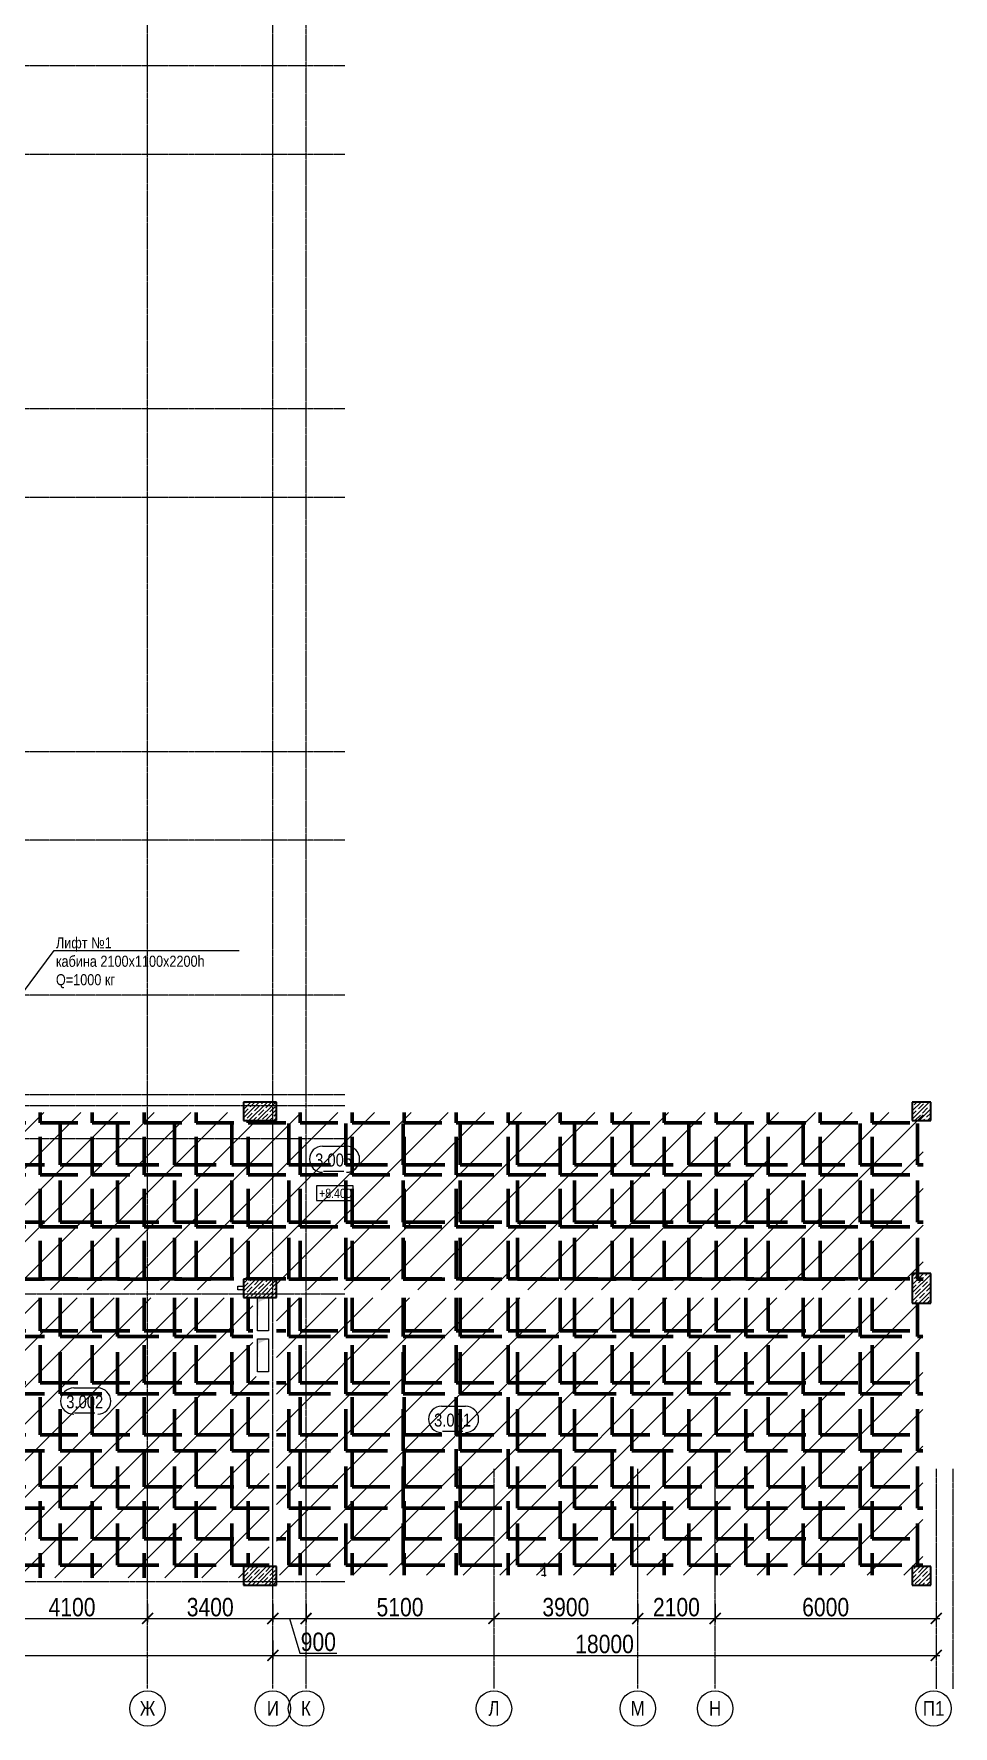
# Model space of a CAD drawing. Header units: millimetres. Extents: x -65509 to 912790, y 446 to 713294.
# Drawn here: x 20994 to 45940, y 316625 to 362521 of the extents above; entities that cross this region are included whole.
import ezdxf
from ezdxf import colors
from ezdxf.entities.mleader import LeaderData, LeaderLine
from ezdxf.enums import TextEntityAlignment as Align
from ezdxf.math import Vec2, Vec3

# ---------------------------------------------------------------- set-up
doc = ezdxf.new("R2010")
doc.units = ezdxf.units.MM
doc.linetypes.add('CENTER2', pattern=[28.575, 19.05, -3.175, 3.175, -3.175])
doc.linetypes.add('HIDDEN2', pattern=[4.7625, 3.175, -1.5875])
doc.layers.get('Defpoints').update_dxf_attribs({"color": 250})
doc.layers.add('1.1) Нал. пол 1 вып. классы в 1 блоке', color=5, linetype='Continuous')
for name, color, linetype, lineweight in [('8.1) Нал. пол 8 вып.', 190, 'Continuous', 30), ('8.2) Линолеум 8 вып', 90, 'Continuous', 60), ('9.1) Линолеум 9  9.2 Инв', 3, 'Continuous', 60), ('АИ_Текст', 250, 'Continuous', 13), ('АР_Area', 250, 'Continuous', 5), ('АР_Колонны', 250, 'Continuous', 30), ('АР_Отметка', 250, 'Continuous', 13), ('АР_Стены ЖБ', 250, 'Continuous', 35), ('АР_Штриховка', 250, 'Continuous', 0), ('ОВ_Кондиционирование', 250, 'Continuous', 25), ('ОВ_Шахты', 250, 'Continuous', 5), ('РД_Оси_100', 250, 'Continuous', 0), ('РД_Оси_размер', 250, 'Continuous', 0)]:
    doc.layers.add(name, color=color, linetype=linetype, lineweight=lineweight)
doc.layers.add('АР_Делит', color=250, linetype='Continuous', lineweight=0, plot=False)
doc.styles.add('Arial_Narrow_08', font='ARIALN.TTF', dxfattribs={"width": 0.8})
doc.styles.add('style1', font='ARIALN.TTF')
doc.styles.add('T_dim', font='romans.shx', dxfattribs={"width": 0.7, "oblique": 15})
doc.styles.add('ккк', font='isocpeur.ttf', dxfattribs={"width": 0.85, "oblique": 15})
doc.dimstyles.new('1-50', dxfattribs={"dimscale": 50, "dimtxt": 2, "dimasz": 1, "dimexe": 0.7, "dimexo": 0.6, "dimtad": 1, "dimdec": 0, "dimlfac": -1, "dimtxsty": 'T_dim', "dimblk1": 'ARCHTICK', "dimblk2": 'ARCHTICK', "dimsah": 1, "dimcen": 0, "dimdle": 0.7, "dimclrd": 256, "dimclre": 256, "dimadec": 0, "dimazin": 0, "dimtfac": 1, "dimtdec": 0, "dimtmove": 1, "dimatfit": 3, "dimfxl": 25, "dimlwd": -1, "dimlwe": -1, "dimarcsym": 2})
doc.dimstyles.new('Dim100_ареал', dxfattribs={"dimscale": 100, "dimtxt": 2.5, "dimasz": 1, "dimexe": 1, "dimexo": 1, "dimgap": 0.5, "dimtad": 1, "dimzin": 12, "dimdsep": 46, "dimtxsty": 'style1', "dimblk": 'ARCHTICK', "dimcen": 1, "dimdle": 1, "dimclrd": 256, "dimclre": 256, "dimaunit": 1, "dimadec": 0, "dimazin": 3, "dimtfac": 1, "dimtmove": 1, "dimatfit": 3, "dimldrblk": 'OPEN30', "dimfxl": 4, "dimfxlon": 1, "dimtolj": 1, "dimtzin": 0, "dimlwd": 9, "dimlwe": 9, "dimarcsym": 0})
pattern_1 = [(0, (0, 0), (0, 1550.67), [1127.76, -422.91]), (90, (0, 0), (-1550.67, 9e-14), [1127.76, -422.91])]
pattern_2 = [(0, (0, 0), (0, 1410.97), [1026.16, -384.81]), (90, (0, 0), (-1410.97, 9e-14), [1026.16, -384.81])]

# ---------------------------------------------------------------- blocks, each defined once
blk = doc.blocks.new('Отметка_план')
at = {"color": 7}
blk.add_lwpolyline([(0, 0), (10, 0), (10, 4), (0, 4)], close=True, dxfattribs=at)
at = {"style": 'Arial_Narrow_08', "width": 0.8}
blk.add_attdef('OTMG', text='', height=2.5, dxfattribs=at).set_placement((9.06, 0.7), align=Align.RIGHT)
blk = doc.blocks.new('otv')
at = {"linetype": 'Continuous'}
blk.add_lwpolyline([(0, -1), (0, 0), (1, 0), (1, -1)], close=True, dxfattribs=at)
blk.add_solid([(0, -1), (0, 0), (0.135, -0.137), (1, 0)], dxfattribs=at)
blk = doc.blocks.new('_ArchTick')
at = {"color": 0, "linetype": 'ByBlock', "const_width": 0.15}
blk.add_lwpolyline([(-0.5, -0.5), (0.5, 0.5)], dxfattribs=at)
blk = doc.blocks.new('*D41')
at = {"layer": 'Defpoints', "color": 0, "lineweight": 25, "transparency": 16777216}
for p in [(34735, 321021), (34857, 321021), (34735, 320721)]:
    blk.add_point(p, dxfattribs=at)
at = {"layer": 'АР_Делит', "color": 0, "transparency": 16777216}
for p, q in [((34765, 321021), (34892, 321021)), ((34857, 320686), (34857, 321056)), ((34765, 320721), (34892, 320721))]:
    blk.add_line(p, q, dxfattribs=at)
at = {"layer": 'АР_Делит', "color": 0, "transparency": 16777216, "xscale": 50, "yscale": 50, "zscale": 50}
for p, rotation in [((34857, 321021), 90), ((34857, 320721), 270)]:
    blk.add_blockref('_ArchTick', p, dxfattribs=dict(at, rotation=rotation))
at = {"layer": 'АР_Делит', "color": 0, "transparency": 16777216, "insert": (34776, 320871), "char_height": 100, "attachment_point": 5, "rotation": 90, "style": 'T_dim'}
blk.add_mtext('300', dxfattribs=at)
blk = doc.blocks.new('A-iden')
at = {"linetype": 'Continuous', "lineweight": 5}
blk.add_circle((0, -4), 3, dxfattribs=at)
at = {"color": 0, "linetype": 'Continuous', "lineweight": 20, "style": 'ккк', "width": 0.85}
blk.add_attdef('ID', text='', height=8, dxfattribs=at).set_placement((0.31, -3.85), align=Align.MIDDLE_CENTER)
blk = doc.blocks.new('*D55')
at = {"layer": 'Defpoints', "color": 0, "transparency": 16777216}
for p in [(1215753, 135908), (1219853, 135908), (1219853, 134908)]:
    blk.add_point(p, dxfattribs=at)
at = {"layer": 'РД_Оси_размер', "lineweight": 9, "transparency": 16777216}
for p, q in [((1215753, 135308), (1215753, 134808)), ((1219853, 135308), (1219853, 134808)), ((1215653, 134908), (1219953, 134908))]:
    blk.add_line(p, q, dxfattribs=at)
at = {"layer": 'РД_Оси_размер', "lineweight": 9, "transparency": 16777216, "xscale": 300, "yscale": 300, "zscale": 300, "rotation": 180}
blk.add_blockref('_ArchTick', (1215753, 134908), dxfattribs=at)
at = {"layer": 'РД_Оси_размер', "lineweight": 9, "transparency": 16777216, "xscale": 300, "yscale": 300, "zscale": 300}
blk.add_blockref('_ArchTick', (1219853, 134908), dxfattribs=at)
at = {"layer": 'РД_Оси_размер', "color": 0, "transparency": 16777216, "insert": (1217803, 135213), "char_height": 500, "attachment_point": 5, "style": 'style1'}
blk.add_mtext('\\A1;4100', dxfattribs=at)
blk = doc.blocks.new('_Open30')
at = {"color": 0, "linetype": 'ByBlock', "lineweight": -2}
for p, q in [((-1, 0.27), (0, 0)), ((0, 0), (-1, -0.27)), ((0, 0), (-1, 0))]:
    blk.add_line(p, q, dxfattribs=at)
blk = doc.blocks.new('*D56')
at = {"layer": 'Defpoints', "color": 0, "transparency": 16777216}
for p in [(1219853, 135908), (1223253, 135908), (1223253, 134908)]:
    blk.add_point(p, dxfattribs=at)
at = {"layer": 'РД_Оси_размер', "lineweight": 9, "transparency": 16777216}
for p, q in [((1219853, 135308), (1219853, 134808)), ((1223253, 135308), (1223253, 134808)), ((1219753, 134908), (1223353, 134908))]:
    blk.add_line(p, q, dxfattribs=at)
at = {"layer": 'РД_Оси_размер', "lineweight": 9, "transparency": 16777216, "xscale": 300, "yscale": 300, "zscale": 300, "rotation": 180}
blk.add_blockref('_ArchTick', (1219853, 134908), dxfattribs=at)
at = {"layer": 'РД_Оси_размер', "lineweight": 9, "transparency": 16777216, "xscale": 300, "yscale": 300, "zscale": 300}
blk.add_blockref('_ArchTick', (1223253, 134908), dxfattribs=at)
at = {"layer": 'РД_Оси_размер', "color": 0, "transparency": 16777216, "insert": (1221553, 135213), "char_height": 500, "attachment_point": 5, "style": 'style1'}
blk.add_mtext('\\A1;3400', dxfattribs=at)
blk = doc.blocks.new('*D57')
at = {"layer": 'Defpoints', "color": 0, "transparency": 16777216}
for p in [(1223253, 135908), (1224153, 135908), (1224153, 134908)]:
    blk.add_point(p, dxfattribs=at)
at = {"layer": 'РД_Оси_размер', "lineweight": 9, "transparency": 16777216}
for p, q in [((1223253, 135308), (1223253, 134808)), ((1224153, 135308), (1224153, 134808)), ((1223153, 134908), (1224253, 134908)), ((1223703, 134908), (1223985, 133967)), ((1223985, 133967), (1224990, 133967))]:
    blk.add_line(p, q, dxfattribs=at)
at = {"layer": 'РД_Оси_размер', "lineweight": 9, "transparency": 16777216, "xscale": 300, "yscale": 300, "zscale": 300, "rotation": 180}
blk.add_blockref('_ArchTick', (1223253, 134908), dxfattribs=at)
at = {"layer": 'РД_Оси_размер', "lineweight": 9, "transparency": 16777216, "xscale": 300, "yscale": 300, "zscale": 300}
blk.add_blockref('_ArchTick', (1224153, 134908), dxfattribs=at)
at = {"layer": 'РД_Оси_размер', "color": 0, "transparency": 16777216, "insert": (1224487, 134272), "char_height": 500, "attachment_point": 5, "style": 'style1'}
blk.add_mtext('\\A1;900', dxfattribs=at)
blk = doc.blocks.new('*D58')
at = {"layer": 'Defpoints', "color": 0, "transparency": 16777216}
for p in [(1224153, 135908), (1229253, 135908), (1229253, 134908)]:
    blk.add_point(p, dxfattribs=at)
at = {"layer": 'РД_Оси_размер', "lineweight": 9, "transparency": 16777216}
for p, q in [((1224153, 135308), (1224153, 134808)), ((1229253, 135308), (1229253, 134808)), ((1224053, 134908), (1229353, 134908))]:
    blk.add_line(p, q, dxfattribs=at)
at = {"layer": 'РД_Оси_размер', "lineweight": 9, "transparency": 16777216, "xscale": 300, "yscale": 300, "zscale": 300, "rotation": 180}
blk.add_blockref('_ArchTick', (1224153, 134908), dxfattribs=at)
at = {"layer": 'РД_Оси_размер', "lineweight": 9, "transparency": 16777216, "xscale": 300, "yscale": 300, "zscale": 300}
blk.add_blockref('_ArchTick', (1229253, 134908), dxfattribs=at)
at = {"layer": 'РД_Оси_размер', "color": 0, "transparency": 16777216, "insert": (1226703, 135213), "char_height": 500, "attachment_point": 5, "style": 'style1'}
blk.add_mtext('\\A1;5100', dxfattribs=at)
blk = doc.blocks.new('*D59')
at = {"layer": 'Defpoints', "color": 0, "transparency": 16777216}
for p in [(1229253, 135908), (1233153, 135908), (1233153, 134908)]:
    blk.add_point(p, dxfattribs=at)
at = {"layer": 'РД_Оси_размер', "lineweight": 9, "transparency": 16777216}
for p, q in [((1229253, 135308), (1229253, 134808)), ((1233153, 135308), (1233153, 134808)), ((1229153, 134908), (1233253, 134908))]:
    blk.add_line(p, q, dxfattribs=at)
at = {"layer": 'РД_Оси_размер', "lineweight": 9, "transparency": 16777216, "xscale": 300, "yscale": 300, "zscale": 300, "rotation": 180}
blk.add_blockref('_ArchTick', (1229253, 134908), dxfattribs=at)
at = {"layer": 'РД_Оси_размер', "lineweight": 9, "transparency": 16777216, "xscale": 300, "yscale": 300, "zscale": 300}
blk.add_blockref('_ArchTick', (1233153, 134908), dxfattribs=at)
at = {"layer": 'РД_Оси_размер', "color": 0, "transparency": 16777216, "insert": (1231203, 135213), "char_height": 500, "attachment_point": 5, "style": 'style1'}
blk.add_mtext('\\A1;3900', dxfattribs=at)
blk = doc.blocks.new('*D60')
at = {"layer": 'Defpoints', "color": 0, "transparency": 16777216}
for p in [(1233153, 135908), (1235253, 135908), (1235253, 134908)]:
    blk.add_point(p, dxfattribs=at)
at = {"layer": 'РД_Оси_размер', "lineweight": 9, "transparency": 16777216}
for p, q in [((1233153, 135308), (1233153, 134808)), ((1235253, 135308), (1235253, 134808)), ((1233053, 134908), (1235353, 134908))]:
    blk.add_line(p, q, dxfattribs=at)
at = {"layer": 'РД_Оси_размер', "lineweight": 9, "transparency": 16777216, "xscale": 300, "yscale": 300, "zscale": 300, "rotation": 180}
blk.add_blockref('_ArchTick', (1233153, 134908), dxfattribs=at)
at = {"layer": 'РД_Оси_размер', "lineweight": 9, "transparency": 16777216, "xscale": 300, "yscale": 300, "zscale": 300}
blk.add_blockref('_ArchTick', (1235253, 134908), dxfattribs=at)
at = {"layer": 'РД_Оси_размер', "color": 0, "transparency": 16777216, "insert": (1234203, 135213), "char_height": 500, "attachment_point": 5, "style": 'style1'}
blk.add_mtext('\\A1;2100', dxfattribs=at)
blk = doc.blocks.new('*D61')
at = {"layer": 'Defpoints', "color": 0, "transparency": 16777216}
for p in [(1235253, 135908), (1241253, 135908), (1241253, 134908)]:
    blk.add_point(p, dxfattribs=at)
at = {"layer": 'РД_Оси_размер', "lineweight": 9, "transparency": 16777216}
for p, q in [((1235253, 135308), (1235253, 134808)), ((1241253, 135308), (1241253, 134808)), ((1235153, 134908), (1241353, 134908))]:
    blk.add_line(p, q, dxfattribs=at)
at = {"layer": 'РД_Оси_размер', "lineweight": 9, "transparency": 16777216, "xscale": 300, "yscale": 300, "zscale": 300, "rotation": 180}
blk.add_blockref('_ArchTick', (1235253, 134908), dxfattribs=at)
at = {"layer": 'РД_Оси_размер', "lineweight": 9, "transparency": 16777216, "xscale": 300, "yscale": 300, "zscale": 300}
blk.add_blockref('_ArchTick', (1241253, 134908), dxfattribs=at)
at = {"layer": 'РД_Оси_размер', "color": 0, "transparency": 16777216, "insert": (1238253, 135213), "char_height": 500, "attachment_point": 5, "style": 'style1'}
blk.add_mtext('\\A1;6000', dxfattribs=at)
blk = doc.blocks.new('*D97')
at = {"layer": 'Defpoints', "color": 0, "transparency": 16777216}
for p in [(1195653, 135908), (1223253, 135908), (1223253, 133908)]:
    blk.add_point(p, dxfattribs=at)
at = {"layer": 'РД_Оси_размер', "lineweight": 9, "transparency": 16777216}
for p, q in [((1195653, 134308), (1195653, 133808)), ((1223253, 134308), (1223253, 133808)), ((1195553, 133908), (1223353, 133908))]:
    blk.add_line(p, q, dxfattribs=at)
at = {"layer": 'РД_Оси_размер', "lineweight": 9, "transparency": 16777216, "xscale": 300, "yscale": 300, "zscale": 300, "rotation": 180}
blk.add_blockref('_ArchTick', (1195653, 133908), dxfattribs=at)
at = {"layer": 'РД_Оси_размер', "lineweight": 9, "transparency": 16777216, "xscale": 300, "yscale": 300, "zscale": 300}
blk.add_blockref('_ArchTick', (1223253, 133908), dxfattribs=at)
at = {"layer": 'РД_Оси_размер', "color": 0, "transparency": 16777216, "insert": (1209453, 134213), "char_height": 500, "attachment_point": 5, "style": 'style1'}
blk.add_mtext('\\A1;27600', dxfattribs=at)
blk = doc.blocks.new('*D118')
at = {"layer": 'Defpoints', "color": 0, "transparency": 16777216}
for p in [(1241253, 222414), (1223253, 135908), (1241253, 133908)]:
    blk.add_point(p, dxfattribs=at)
at = {"layer": 'РД_Оси_размер', "lineweight": 9, "transparency": 16777216}
for p, q in [((1223253, 134308), (1223253, 133808)), ((1241253, 134308), (1241253, 133808)), ((1223153, 133908), (1241353, 133908))]:
    blk.add_line(p, q, dxfattribs=at)
at = {"layer": 'РД_Оси_размер', "lineweight": 9, "transparency": 16777216, "xscale": 300, "yscale": 300, "zscale": 300, "rotation": 180}
blk.add_blockref('_ArchTick', (1223253, 133908), dxfattribs=at)
at = {"layer": 'РД_Оси_размер', "lineweight": 9, "transparency": 16777216, "xscale": 300, "yscale": 300, "zscale": 300}
blk.add_blockref('_ArchTick', (1241253, 133908), dxfattribs=at)
at = {"layer": 'РД_Оси_размер', "color": 0, "transparency": 16777216, "insert": (1232253, 134213), "char_height": 500, "attachment_point": 5, "style": 'style1'}
blk.add_mtext('\\A1;18000', dxfattribs=at)
blk = doc.blocks.new('MOK-МаркаПом_овал_ареал')
for p, q in [((-2.99, 3.76), (3.52, 3.76)), ((-2.75, -3), (2.75, -3))]:
    blk.add_line(p, q)
for centre, radius, start, end in [((-2.99, 0.21), 3.55, 90, 270), ((-7.41, 0), 7.16, 0, 0.001), ((3.52, 0.21), 3.55, 270, 90)]:
    blk.add_arc(centre, radius, start, end)
at = {"color": 0, "style": 'style1'}
blk.add_attdef('АР-ПОМЕЩЕНИЕ:НОМЕР', text='', height=3, dxfattribs=at).set_placement((0.26, 0), align=Align.MIDDLE)
blk = doc.blocks.new('оси_рен')
at = {"layer": 'РД_Оси_100', "color": 251, "linetype": 'CENTER2', "true_color": 0x636466}
for p, q in [((1219852.916, 135558.25), (1219852.916, 223268.25)), ((1223252.916, 135558.25), (1223252.916, 223268.25)), ((1225207.916, 177013.25), (1189697.958, 177013.25)), ((1225207.916, 174613.25), (1189697.958, 174613.25)), ((1225207.916, 167713.25), (1189697.958, 167713.25)), ((1225207.916, 165313.25), (1189697.958, 165313.25)), ((1225207.916, 158413.25), (1189697.958, 158413.25)), ((1225207.916, 156013.25), (1189697.958, 156013.25)), ((1225207.916, 151813.25), (1189697.958, 151813.25)), ((1189697.958, 143713.25), (1225207.916, 143713.25)), ((1219852.916, 133007.755), (1219852.916, 138964.071)), ((1223252.916, 133007.755), (1223252.916, 138964.071)), ((1233152.916, 133007.755), (1233152.916, 138964.071)), ((1235252.916, 133007.755), (1235252.916, 138964.071)), ((1189697.958, 135913.25), (1225207.916, 135913.25))]:
    blk.add_line(p, q, dxfattribs=at)
for points in [[(1224152.916, 135913.25), (1224152.916, 223268.25)], [(1225207.916, 149113.25), (1190197.958, 149113.25), (1189697.958, 149263.25)], [(1225207.916, 148813.25), (1190197.958, 148813.25), (1189697.958, 148663.25)], [(1225207.916, 147913.25), (1189697.958, 147913.25)], [(1224152.916, 133007.755), (1224152.916, 138964.071)], [(1229252.916, 138964.071), (1229252.916, 133007.755)], [(1241252.916, 138964.071), (1241252.916, 132999.297)], [(1241712.916, 132999.65), (1241712.916, 138964.071)]]:
    blk.add_lwpolyline(points, dxfattribs=at)
at = {"layer": 'РД_Оси_100', "color": 251, "true_color": 0x636466}
ref = blk.add_blockref('A-iden', (1219852.916, 133107.755), dxfattribs=dict(at, xscale=160, yscale=160))
ref.add_attrib('ID', 'Ж', dxfattribs={"layer": '0', "linetype": 'Continuous', "height": 400, "style": 'style1'}).set_placement((1219852.916, 132467.755), align=Align.MIDDLE)
ref = blk.add_blockref('A-iden', (1223252.916, 133107.755), dxfattribs=dict(at, xscale=160, yscale=160))
ref.add_attrib('ID', 'И', dxfattribs={"layer": '0', "linetype": 'Continuous', "height": 400, "style": 'style1'}).set_placement((1223252.916, 132467.755), align=Align.MIDDLE)
ref = blk.add_blockref('A-iden', (1224152.182, 133107.755), dxfattribs=dict(at, xscale=160, yscale=160))
ref.add_attrib('ID', 'К', dxfattribs={"layer": '0', "linetype": 'Continuous', "height": 400, "style": 'style1'}).set_placement((1224152.182, 132467.755), align=Align.MIDDLE)
ref = blk.add_blockref('A-iden', (1229252.916, 133107.755), dxfattribs=dict(at, xscale=160, yscale=160))
ref.add_attrib('ID', 'Л', dxfattribs={"layer": '0', "linetype": 'Continuous', "height": 400, "style": 'style1'}).set_placement((1229252.916, 132467.755), align=Align.MIDDLE)
ref = blk.add_blockref('A-iden', (1233152.916, 133107.755), dxfattribs=dict(at, xscale=160, yscale=160))
ref.add_attrib('ID', 'М', dxfattribs={"layer": '0', "linetype": 'Continuous', "height": 400, "style": 'style1'}).set_placement((1233152.916, 132467.755), align=Align.MIDDLE)
ref = blk.add_blockref('A-iden', (1235252.916, 133107.755), dxfattribs=dict(at, xscale=160, yscale=160))
ref.add_attrib('ID', 'Н', dxfattribs={"layer": '0', "linetype": 'Continuous', "height": 400, "style": 'style1'}).set_placement((1235252.916, 132467.755), align=Align.MIDDLE)
ref = blk.add_blockref('A-iden', (1241182.182, 133107.755), dxfattribs=dict(at, xscale=160, yscale=160))
ref.add_attrib('ID', 'П1', dxfattribs={"layer": '0', "linetype": 'Continuous', "height": 400, "style": 'style1'}).set_placement((1241182.182, 132467.755), align=Align.MIDDLE)
at = {"layer": 'РД_Оси_размер', "color": 251, "true_color": 0x636466}
for base, p1, p2, picture, middle in [((1241252.916, 133907.755), (1223252.916, 135907.755), (1241252.916, 222413.947), '*D118', (1232252.916, 134213.041)), ((1223252.916, 133907.755), (1195652.916, 135907.755), (1223252.916, 135907.755), '*D97', (1209452.916, 134213.041)), ((1219852.916, 134907.755), (1215752.916, 135907.755), (1219852.916, 135907.755), '*D55', (1217802.916, 135213.041)), ((1223252.916, 134907.755), (1219852.916, 135907.755), (1223252.916, 135907.755), '*D56', (1221552.916, 135213.041)), ((1224152.916, 134907.755), (1223252.916, 135907.755), (1224152.916, 135907.755), '*D57', (1224035.173, 134272.182)), ((1229252.916, 134907.755), (1224152.916, 135907.755), (1229252.916, 135907.755), '*D58', (1226702.916, 135213.041)), ((1233152.916, 134907.755), (1229252.916, 135907.755), (1233152.916, 135907.755), '*D59', (1231202.916, 135213.041)), ((1235252.916, 134907.755), (1233152.916, 135907.755), (1235252.916, 135907.755), '*D60', (1234202.916, 135213.041)), ((1241252.916, 134907.755), (1235252.916, 135907.755), (1241252.916, 135907.755), '*D61', (1238252.916, 135213.041))]:
    dim = blk.add_linear_dim(base=base, p1=p1, p2=p2, dimstyle='Dim100_ареал', override={"dimtxt": 5, "dimasz": 3}, dxfattribs=at)
    dim.commit()
    dim.dimension.update_dxf_attribs({"geometry": picture, "text_midpoint": middle})

msp = doc.modelspace()

# ---------------------------------------------------------------- hatches: boundary and pattern name
at = {"layer": '1.1) Нал. пол 1 вып. классы в 1 блоке'}
h = msp.add_hatch(dxfattribs=at)
h.set_pattern_fill('ANSI31', color=256, scale=222)
h.set_pattern_definition([(45, (-1573151.94, 142401.4), (-498.4042, 498.4042), [])])
h.paths.add_polyline_path([(26940, 328250.607), (26680, 328250.607), (26680, 328240.607), (26530, 328240.607), (23680, 328240.607), (20780, 328240.607), (19779, 328240.607), (18880, 328240.607), (17969.625, 328240.607), (17969.625, 328050.607), (17580, 328050.607), (17580, 320670.607), (17680, 320670.607), (17680, 320650.607), (18880, 320650.607), (18880, 320670.607), (19780, 320670.607), (19780, 320650.607), (23080, 320650.607), (23980, 320650.607), (26080, 320650.607), (26680, 320650.607), (26680, 320950.607), (27380, 320950.607), (27380, 321100.607), (27380, 326111.137), (26940, 326111.137)])
at = {"layer": '8.1) Нал. пол 8 вып.'}
h = msp.add_hatch(dxfattribs=at)
h.set_pattern_fill('ANSI31', color=256, scale=222)
h.paths.add_polyline_path([(45123.272, 333269.238), (27580, 333269.238), (27580, 333050.607), (26680, 333050.607), (26680, 333269.238), (20080, 333269.238), (20080, 332450.607), (19881.718, 332450.607), (19881.718, 332450.607), (18300, 332450.607), (18180, 332450.607), (14080, 332450.607), (13580, 332450.607), (13280, 332450.607), (12070, 332450.607), (12070, 328460.607), (25800.609, 328460.607), (25800.609, 328750.607), (26680, 328750.607), (27580, 328750.607), (27580, 328460.607), (45123.272, 328460.607)])
h = msp.add_hatch(dxfattribs=at)
h.set_pattern_fill('ANSI31', color=256, scale=222)
h.paths.add_polyline_path([(45113.728, 328100.607), (44830, 328100.607), (44830, 328238.948), (27580, 328238.948), (27580, 320720.607), (44830, 320720.607), (44830, 320950.607), (45113.728, 320950.607)])
h.paths.add_polyline_path([(34849.898, 320737.406), (34849.898, 320967.406), (34701.602, 321007.142), (34701.602, 320777.142)], flags=24)
at = {"layer": '8.2) Линолеум 8 вып'}
h = msp.add_hatch(dxfattribs=at)
h.set_pattern_fill('ANGLE', color=256, scale=222)
h.set_pattern_definition(pattern_1)
h.paths.add_polyline_path([(45123.272, 333269.238), (27580, 333269.238), (27580, 333050.607), (26680, 333050.607), (26680, 333269.238), (20080, 333269.238), (20080, 332450.607), (19881.718, 332450.607), (19881.718, 332450.607), (18300, 332450.607), (18180, 332450.607), (14080, 332450.607), (13580, 332450.607), (13280, 332450.607), (12070, 332450.607), (12070, 328460.607), (25800.609, 328460.607), (25800.609, 328750.607), (26680, 328750.607), (27580, 328750.607), (27580, 328460.607), (45123.272, 328460.607)])
h = msp.add_hatch(dxfattribs=at)
h.set_pattern_fill('ANGLE', color=256, scale=222)
h.set_pattern_definition(pattern_1)
h.paths.add_polyline_path([(26940, 328250.607), (26680, 328250.607), (26680, 328240.607), (26530, 328240.607), (23680, 328240.607), (20780, 328240.607), (19779, 328240.607), (18880, 328240.607), (17969.625, 328240.607), (17969.625, 328050.607), (17580, 328050.607), (17580, 320670.607), (17680, 320670.607), (17680, 320650.607), (18880, 320650.607), (18880, 320670.607), (19780, 320670.607), (19780, 320650.607), (23080, 320650.607), (23980, 320650.607), (26080, 320650.607), (26680, 320650.607), (26680, 320950.607), (27380, 320950.607), (27380, 321100.607), (27380, 326111.137), (26940, 326111.137)])
h = msp.add_hatch(dxfattribs=at)
h.set_pattern_fill('ANGLE', color=256, scale=222)
h.set_pattern_definition(pattern_1)
h.paths.add_polyline_path([(45113.728, 328100.607), (44830, 328100.607), (44830, 328238.948), (27580, 328238.948), (27580, 320720.607), (44830, 320720.607), (44830, 320950.607), (45113.728, 320950.607)])
h.paths.add_polyline_path([(34849.898, 320737.406), (34849.898, 320967.406), (34701.602, 321007.142), (34701.602, 320777.142)], flags=24)
at = {"layer": '9.1) Линолеум 9  9.2 Инв'}
h = msp.add_hatch(dxfattribs=at)
h.set_pattern_fill('ANGLE', color=256, scale=202)
h.set_pattern_definition(pattern_2)
h.paths.add_polyline_path([(45123.272, 333269.238), (27580, 333269.238), (27580, 333050.607), (26680, 333050.607), (26680, 333269.238), (20080, 333269.238), (20080, 332450.607), (19881.718, 332450.607), (19881.718, 332450.607), (18300, 332450.607), (18180, 332450.607), (14080, 332450.607), (13580, 332450.607), (13280, 332450.607), (12070, 332450.607), (12070, 328460.607), (25800.609, 328460.607), (25800.609, 328750.607), (26680, 328750.607), (27580, 328750.607), (27580, 328460.607), (45123.272, 328460.607)])
h = msp.add_hatch(dxfattribs=at)
h.set_pattern_fill('ANGLE', color=256, scale=202)
h.set_pattern_definition(pattern_2)
h.paths.add_polyline_path([(26940, 328250.607), (26680, 328250.607), (26680, 328240.607), (26530, 328240.607), (23680, 328240.607), (20780, 328240.607), (19779, 328240.607), (18880, 328240.607), (17969.625, 328240.607), (17969.625, 328050.607), (17580, 328050.607), (17580, 320670.607), (17680, 320670.607), (17680, 320650.607), (18880, 320650.607), (18880, 320670.607), (19780, 320670.607), (19780, 320650.607), (23080, 320650.607), (23980, 320650.607), (26080, 320650.607), (26680, 320650.607), (26680, 320950.607), (27380, 320950.607), (27380, 321100.607), (27380, 326111.137), (26940, 326111.137)])
h = msp.add_hatch(dxfattribs=at)
h.set_pattern_fill('ANGLE', color=256, scale=202)
h.set_pattern_definition(pattern_2)
h.paths.add_polyline_path([(45113.728, 328100.607), (44830, 328100.607), (44830, 328238.948), (27580, 328238.948), (27580, 320720.607), (44830, 320720.607), (44830, 320950.607), (45113.728, 320950.607)])
h.paths.add_polyline_path([(34849.898, 320737.406), (34849.898, 320967.406), (34701.602, 321007.142), (34701.602, 320777.142)], flags=24)

# ---------------------------------------------------------------- linework, layer by layer
at = {"layer": 'АР_Колонны', "linetype": 'HIDDEN2'}
for p, q in [((26680, 333550.607), (27580, 333550.607)), ((26680, 333050.607), (26680, 333550.607)), ((27580, 333550.607), (27580, 333050.607)), ((44830, 333550.607), (45330, 333550.607)), ((44830, 333050.607), (44830, 333550.607)), ((45330, 333550.607), (45330, 333050.607)), ((27580, 333050.607), (26680, 333050.607)), ((45330, 333050.607), (44830, 333050.607)), ((26680, 328750.607), (27580, 328750.607)), ((26680, 328250.607), (26680, 328750.607)), ((27580, 328750.607), (27580, 328250.607)), ((44830, 328900.607), (45330, 328900.607)), ((44830, 328100.607), (44830, 328900.607)), ((45330, 328900.607), (45330, 328100.607)), ((27580, 328250.607), (26680, 328250.607)), ((45330, 328100.607), (44830, 328100.607)), ((26680, 320950.607), (27580, 320950.607)), ((26680, 320450.607), (26680, 320950.607)), ((27580, 320950.607), (27580, 320450.607)), ((44830, 320950.607), (45330, 320950.607)), ((44830, 320450.607), (44830, 320950.607)), ((45330, 320950.607), (45330, 320450.607)), ((27580, 320450.607), (26680, 320450.607)), ((45330, 320450.607), (44830, 320450.607))]:
    msp.add_line(p, q, dxfattribs=at)
at = {"layer": 'АР_Колонны', "linetype": 'Continuous'}
for p, q in [((26680, 333550.607), (26680, 333050.607)), ((27580, 333550.607), (26680, 333550.607)), ((27580, 333550.607), (26680, 333550.607)), ((26680, 333550.607), (26680, 333050.607)), ((27580, 333050.607), (27580, 333550.607)), ((27580, 333050.607), (27580, 333550.607)), ((44830, 333550.607), (44830, 333050.607)), ((45330, 333550.607), (44830, 333550.607)), ((45330, 333550.607), (44830, 333550.607)), ((44830, 333550.607), (44830, 333050.607)), ((45330, 333050.607), (45330, 333550.607)), ((45330, 333050.607), (45330, 333550.607)), ((26680, 333050.607), (27580, 333050.607)), ((26680, 333050.607), (27580, 333050.607)), ((44830, 333050.607), (45330, 333050.607)), ((44830, 333050.607), (45330, 333050.607)), ((26680, 328750.607), (26680, 328250.607)), ((27580, 328750.607), (26680, 328750.607)), ((27580, 328750.607), (26680, 328750.607)), ((26680, 328750.607), (26680, 328250.607)), ((27580, 328250.607), (27580, 328750.607)), ((27580, 328250.607), (27580, 328750.607)), ((44830, 328900.607), (44830, 328100.607)), ((45330, 328900.607), (44830, 328900.607)), ((45330, 328900.607), (44830, 328900.607)), ((44830, 328900.607), (44830, 328100.607)), ((45330, 328100.607), (45330, 328900.607)), ((45330, 328100.607), (45330, 328900.607)), ((26680, 328250.607), (27580, 328250.607)), ((26680, 328250.607), (27580, 328250.607)), ((44830, 328100.607), (45330, 328100.607)), ((44830, 328100.607), (45330, 328100.607)), ((26680, 320950.607), (26680, 320450.607)), ((27580, 320950.607), (26680, 320950.607)), ((27580, 320950.607), (26680, 320950.607)), ((26680, 320950.607), (26680, 320450.607)), ((27580, 320450.607), (27580, 320950.607)), ((27580, 320450.607), (27580, 320950.607)), ((44830, 320950.607), (44830, 320450.607)), ((45330, 320950.607), (44830, 320950.607)), ((45330, 320950.607), (44830, 320950.607)), ((44830, 320950.607), (44830, 320450.607)), ((45330, 320450.607), (45330, 320950.607)), ((45330, 320450.607), (45330, 320950.607)), ((26680, 320450.607), (27580, 320450.607)), ((26680, 320450.607), (27580, 320450.607)), ((44830, 320450.607), (45330, 320450.607)), ((44830, 320450.607), (45330, 320450.607))]:
    msp.add_line(p, q, dxfattribs=at)
at = {"layer": 'АР_Стены ЖБ', "linetype": 'Continuous'}
for p, q in [((27580, 333550.607), (26680, 333550.607)), ((26680, 333550.607), (26680, 333050.607)), ((27580, 333050.607), (27580, 333550.607)), ((45330, 333550.607), (44830, 333550.607)), ((44830, 333550.607), (44830, 333050.607)), ((45330, 333050.607), (45330, 333550.607)), ((26680, 333050.607), (27580, 333050.607)), ((44830, 333050.607), (45330, 333050.607)), ((27580, 328750.607), (26680, 328750.607)), ((26680, 328750.607), (26680, 328250.607)), ((27580, 328250.607), (27580, 328750.607)), ((45330, 328900.607), (44830, 328900.607)), ((44830, 328900.607), (44830, 328100.607)), ((45330, 328100.607), (45330, 328900.607)), ((26680, 328250.607), (27580, 328250.607)), ((44830, 328100.607), (45330, 328100.607)), ((27580, 320950.607), (26680, 320950.607)), ((26680, 320950.607), (26680, 320450.607)), ((27580, 320450.607), (27580, 320950.607)), ((45330, 320950.607), (44830, 320950.607)), ((44830, 320950.607), (44830, 320450.607)), ((45330, 320450.607), (45330, 320950.607)), ((26680, 320450.607), (27580, 320450.607)), ((44830, 320450.607), (45330, 320450.607))]:
    msp.add_line(p, q, dxfattribs=at)
at = {"layer": 'АР_Штриховка', "linetype": 'Continuous'}
for p, q in [((26680, 333347.744), (26882.863, 333550.607)), ((26680, 333123.237), (27107.37, 333550.607)), ((26680, 333459.997), (26697.458, 333477.455)), ((26680, 333235.491), (26809.711, 333365.202)), ((26725.522, 333505.519), (26725.522, 333505.519)), ((26753.585, 333533.582), (26770.61, 333550.607)), ((26781.648, 333112.632), (26921.965, 333252.949)), ((26831.876, 333050.607), (27331.876, 333550.607)), ((26837.775, 333393.265), (26837.775, 333393.265)), ((26865.838, 333421.329), (26995.117, 333550.607)), ((26950.028, 333281.012), (26950.028, 333281.012)), ((26978.091, 333309.075), (27118.408, 333449.392)), ((27056.383, 333050.607), (27556.383, 333550.607)), ((27090.344, 333196.822), (27230.661, 333337.139)), ((27146.471, 333477.455), (27146.471, 333477.455)), ((27174.534, 333505.519), (27219.623, 333550.607)), ((27202.598, 333084.569), (27342.914, 333224.886)), ((27258.724, 333365.202), (27258.724, 333365.202)), ((27280.889, 333050.607), (27580, 333349.718)), ((27286.788, 333393.265), (27427.104, 333533.582)), ((27370.977, 333252.949), (27370.977, 333252.949)), ((27399.041, 333281.012), (27539.357, 333421.329)), ((27511.294, 333168.759), (27580, 333237.465)), ((27567.421, 333449.392), (27567.421, 333449.392)), ((44830, 333537.232), (44843.376, 333550.607)), ((44830, 333312.725), (45067.882, 333550.607)), ((44830, 333088.219), (45292.388, 333550.607)), ((44830, 333200.472), (44938.603, 333309.075)), ((44854.414, 333449.392), (44854.414, 333449.392)), ((44882.477, 333477.455), (44955.629, 333550.607)), ((44966.667, 333337.139), (44966.667, 333337.139)), ((44994.73, 333365.202), (45135.047, 333505.519)), ((45016.895, 333050.607), (45330, 333363.712)), ((45078.92, 333224.886), (45078.92, 333224.886)), ((45106.983, 333252.949), (45247.3, 333393.265)), ((45163.11, 333533.582), (45163.11, 333533.582)), ((45219.236, 333140.696), (45330, 333251.459)), ((45275.363, 333421.329), (45275.363, 333421.329)), ((45303.426, 333449.392), (45330, 333475.966)), ((26719.623, 333050.607), (26725.522, 333056.506)), ((26753.585, 333084.569), (26753.585, 333084.569)), ((26944.129, 333050.607), (27034.218, 333140.696)), ((27062.281, 333168.759), (27062.281, 333168.759)), ((27174.534, 333056.506), (27174.534, 333056.506)), ((27393.142, 333050.607), (27455.167, 333112.632)), ((27483.231, 333140.696), (27483.231, 333140.696)), ((27505.395, 333050.607), (27580, 333125.212)), ((44910.54, 333056.506), (45050.857, 333196.822)), ((45129.148, 333050.607), (45163.11, 333084.569)), ((45191.173, 333112.632), (45191.173, 333112.632)), ((45241.401, 333050.607), (45330, 333139.206)), ((26680, 328633.109), (26797.498, 328750.607)), ((26680, 328408.603), (27022.004, 328750.607)), ((26680, 328745.363), (26685.245, 328750.607)), ((26680, 328520.856), (26809.711, 328650.568)), ((26746.511, 328250.607), (27246.511, 328750.607)), ((26837.775, 328678.631), (26837.775, 328678.631)), ((26865.838, 328706.694), (26909.751, 328750.607)), ((26971.017, 328250.607), (27471.017, 328750.607)), ((26978.091, 328594.441), (27118.408, 328734.757)), ((27090.344, 328482.188), (27230.661, 328622.504)), ((27195.523, 328250.607), (27580, 328635.084)), ((27258.724, 328650.568), (27258.724, 328650.568)), ((27286.788, 328678.631), (27358.764, 328750.607)), ((27399.041, 328566.378), (27539.357, 328706.694)), ((27567.421, 328734.757), (27567.421, 328734.757)), ((44830, 328822.597), (44908.01, 328900.607)), ((44830, 328598.091), (45132.516, 328900.607)), ((44830, 328373.584), (45330, 328873.584)), ((44830, 328149.078), (45330, 328649.078)), ((44854.414, 328734.757), (44854.414, 328734.757)), ((44882.477, 328762.821), (45020.263, 328900.607)), ((44966.667, 328622.504), (44966.667, 328622.504)), ((44994.73, 328650.568), (45135.047, 328790.884)), ((45106.983, 328538.314), (45247.3, 328678.631)), ((45163.11, 328818.947), (45163.11, 328818.947)), ((45191.173, 328847.011), (45244.77, 328900.607)), ((45275.363, 328706.694), (45275.363, 328706.694)), ((45303.426, 328734.757), (45330, 328761.331)), ((26680, 328296.35), (26725.522, 328341.871)), ((26753.585, 328369.935), (26753.585, 328369.935)), ((26781.648, 328397.998), (26921.965, 328538.314)), ((26865.838, 328257.681), (26865.838, 328257.681)), ((26893.901, 328285.745), (27034.218, 328426.061)), ((26950.028, 328566.378), (26950.028, 328566.378)), ((27062.281, 328454.124), (27062.281, 328454.124)), ((27083.27, 328250.607), (27146.471, 328313.808)), ((27174.534, 328341.871), (27174.534, 328341.871)), ((27202.598, 328369.935), (27342.914, 328510.251)), ((27314.851, 328257.681), (27455.167, 328397.998)), ((27370.977, 328538.314), (27370.977, 328538.314)), ((27420.03, 328250.607), (27580, 328410.577)), ((27483.231, 328426.061), (27483.231, 328426.061)), ((27511.294, 328454.124), (27580, 328522.831)), ((27532.283, 328250.607), (27567.421, 328285.745)), ((44830, 328485.838), (44938.603, 328594.441)), ((44830, 328261.331), (44854.414, 328285.745)), ((44882.477, 328313.808), (44882.477, 328313.808)), ((44893.783, 328100.607), (44966.667, 328173.491)), ((44910.54, 328341.871), (45050.857, 328482.188)), ((44994.73, 328201.555), (44994.73, 328201.555)), ((45006.036, 328100.607), (45330, 328424.572)), ((45022.793, 328229.618), (45163.11, 328369.935)), ((45078.92, 328510.251), (45078.92, 328510.251)), ((45135.047, 328117.365), (45275.363, 328257.681)), ((45191.173, 328397.998), (45191.173, 328397.998)), ((45219.236, 328426.061), (45330, 328536.825)), ((45230.542, 328100.607), (45330, 328200.065)), ((45303.426, 328285.745), (45303.426, 328285.745)), ((26680, 320775.385), (26855.222, 320950.607)), ((26680, 320550.879), (27079.728, 320950.607)), ((26680, 320887.638), (26697.458, 320905.097)), ((26725.522, 320933.16), (26725.522, 320933.16)), ((26804.235, 320450.607), (27304.235, 320950.607)), ((26837.775, 320820.907), (26837.775, 320820.907)), ((26865.838, 320848.97), (26967.475, 320950.607)), ((26978.091, 320736.717), (27118.408, 320877.033)), ((27028.741, 320450.607), (27528.741, 320950.607)), ((27146.471, 320905.097), (27146.471, 320905.097)), ((27174.534, 320933.16), (27191.982, 320950.607)), ((27286.788, 320820.907), (27416.488, 320950.607)), ((27399.041, 320708.654), (27539.357, 320848.97)), ((27567.421, 320877.033), (27567.421, 320877.033)), ((44830, 320740.367), (45040.241, 320950.607)), ((44830, 320515.86), (45264.747, 320950.607)), ((44854.414, 320877.033), (44854.414, 320877.033)), ((44882.477, 320905.097), (44927.987, 320950.607)), ((44994.73, 320792.843), (45135.047, 320933.16)), ((45106.983, 320680.59), (45247.3, 320820.907)), ((45275.363, 320848.97), (45275.363, 320848.97)), ((45303.426, 320877.033), (45330, 320903.607)), ((26680, 320663.132), (26809.711, 320792.843)), ((26691.982, 320450.607), (26725.522, 320484.147)), ((26753.585, 320512.21), (26753.585, 320512.21)), ((26781.648, 320540.274), (26921.965, 320680.59)), ((26916.488, 320450.607), (27034.218, 320568.337)), ((26950.028, 320708.654), (26950.028, 320708.654)), ((27062.281, 320596.4), (27062.281, 320596.4)), ((27090.344, 320624.464), (27230.661, 320764.78)), ((27140.994, 320450.607), (27146.471, 320456.084)), ((27174.534, 320484.147), (27174.534, 320484.147)), ((27202.598, 320512.21), (27342.914, 320652.527)), ((27253.247, 320450.607), (27580, 320777.36)), ((27258.724, 320792.843), (27258.724, 320792.843)), ((27365.501, 320450.607), (27455.167, 320540.274)), ((27370.977, 320680.59), (27370.977, 320680.59)), ((27477.754, 320450.607), (27580, 320552.853)), ((27483.231, 320568.337), (27483.231, 320568.337)), ((27511.294, 320596.4), (27580, 320665.106)), ((44830, 320628.113), (44938.603, 320736.717)), ((44882.477, 320456.084), (44882.477, 320456.084)), ((44910.54, 320484.147), (45050.857, 320624.464)), ((44966.667, 320764.78), (44966.667, 320764.78)), ((44989.253, 320450.607), (45330, 320791.354)), ((45078.92, 320652.527), (45078.92, 320652.527)), ((45101.507, 320450.607), (45163.11, 320512.21)), ((45191.173, 320540.274), (45191.173, 320540.274)), ((45213.76, 320450.607), (45330, 320566.847)), ((45219.236, 320568.337), (45330, 320679.101))]:
    msp.add_line(p, q, dxfattribs=at)

# ---------------------------------------------------------------- block references
msp.add_blockref('оси_рен', (-1195772.915, 184637.358))
at = {"layer": 'АР_Area', "color": 250, "linetype": 'Continuous', "lineweight": 25}
ref = msp.add_blockref('MOK-МаркаПом_овал_ареал', (29127.927, 331979.63), dxfattribs=dict(at, xscale=100, yscale=100, zscale=100))
ref.add_attrib('АР-ПОМЕЩЕНИЕ:НОМЕР', '3.005', dxfattribs={"layer": '0', "color": 0, "height": 350, "style": 'style1'}).set_placement((29127.927, 331979.63), align=Align.MIDDLE)
ref = msp.add_blockref('MOK-МаркаПом_овал_ареал', (22375.225, 325420.181), dxfattribs=dict(at, xscale=100, yscale=100, zscale=100))
ref.add_attrib('АР-ПОМЕЩЕНИЕ:НОМЕР', '3.002', dxfattribs={"layer": '0', "color": 0, "height": 350, "style": 'style1'}).set_placement((22375.225, 325420.181), align=Align.MIDDLE)
ref = msp.add_blockref('MOK-МаркаПом_овал_ареал', (32355.728, 324925.957), dxfattribs=dict(at, xscale=100, yscale=100, zscale=100))
ref.add_attrib('АР-ПОМЕЩЕНИЕ:НОМЕР', '3.001', dxfattribs={"layer": '0', "color": 0, "height": 350, "style": 'style1'}).set_placement((32355.728, 324925.957), align=Align.MIDDLE)
at = {"layer": 'АР_Отметка'}
ref = msp.add_blockref('Отметка_план', (28661.378, 330880.603), dxfattribs=dict(at, xscale=100, yscale=100, zscale=100))
ref.add_attrib('OTMG', '+8.400', dxfattribs={"layer": '0', "color": 0, "height": 250, "style": 'style1'}).set_placement((29618.796, 331200.419), align=Align.TOP_RIGHT)
at = {"layer": 'ОВ_Кондиционирование', "xscale": 150, "yscale": 100}
msp.add_blockref('otv', (26530, 328560.607), dxfattribs=at)
at = {"layer": 'ОВ_Шахты', "color": 1, "xscale": 300, "yscale": 900, "zscale": 1400}
for p in [(27060, 328250.607), (27060, 327131.137)]:
    msp.add_blockref('otv', p, dxfattribs=at)

# ---------------------------------------------------------------- dimensions: what is measured, and where the dimension line sits
at = {"layer": 'АР_Делит', "color": 0}
dim = msp.add_linear_dim(base=(34857, 321020.607), p1=(34735, 320720.607), p2=(34735, 321020.607), angle=90, dimstyle='1-50', override={"dimclrd": 0, "dimclre": 0}, dxfattribs=at)
dim.commit()
dim.dimension.update_dxf_attribs({"geometry": '*D41', "text_midpoint": (34775.75, 320870.607)})

# ---------------------------------------------------------------- leaders
at = {"layer": 'АИ_Текст', "lineweight": 5}
ml = msp.add_multileader_mtext('Standard', dxfattribs=at)
ml.set_content('Лифт №1\\Pкабина 2100х1100х2200h\\PQ=1000 кг', color=256, style='style1')
ml.set_leader_properties(color=256)
ml.build(insert=Vec2(0, 0))
ml.multileader.update_dxf_attribs({"has_dogleg": 0, "text_left_attachment_type": 6, "text_right_attachment_type": 6, "arrow_head_size": 300, "scale": 100})
ctx = ml.context
ctx.base_point, ctx.scale, ctx.char_height, ctx.arrow_head_size, ctx.landing_gap_size, ctx.plane_origin, ctx.plane_x_axis, ctx.plane_y_axis = Vec3(21543.719, 337659.428), 100, 300, 300, 50, Vec3(24810.012, 337064.65), Vec3(1, 0.00000001), Vec3(-0.00000001, 1)
ctx.left_attachment, ctx.right_attachment = 6, 6
notes = []
notes.append((ctx, [(1, (1, 1, 0), (20743.719, 337659.428), (1, 0.00000001), 800, [(0, [(19520.692, 334944.49)], 0, [])])]))
ctx.mtext.insert, ctx.mtext.text_direction, ctx.mtext.rotation, ctx.mtext.flow_direction = Vec3(21593.719, 338019.428), Vec3(1, 0.00000001), 0.00000001, 5
for ctx, leaders in notes:
    for number, flags, end, landing, length, lines in leaders:
        leader = LeaderData()
        leader.index, (leader.has_last_leader_line, leader.has_dogleg_vector, leader.attachment_direction) = number, flags
        leader.last_leader_point, leader.dogleg_vector, leader.dogleg_length = Vec3(end), Vec3(landing), length
        for number, points, colour, breaks in lines:
            line = LeaderLine()
            line.index, line.vertices, line.color, line.breaks = number, Vec3.list(points), colors.encode_raw_color(colour), breaks
            leader.lines.append(line)
        ctx.leaders.append(leader)

doc.saveas('drawing.dxf')
